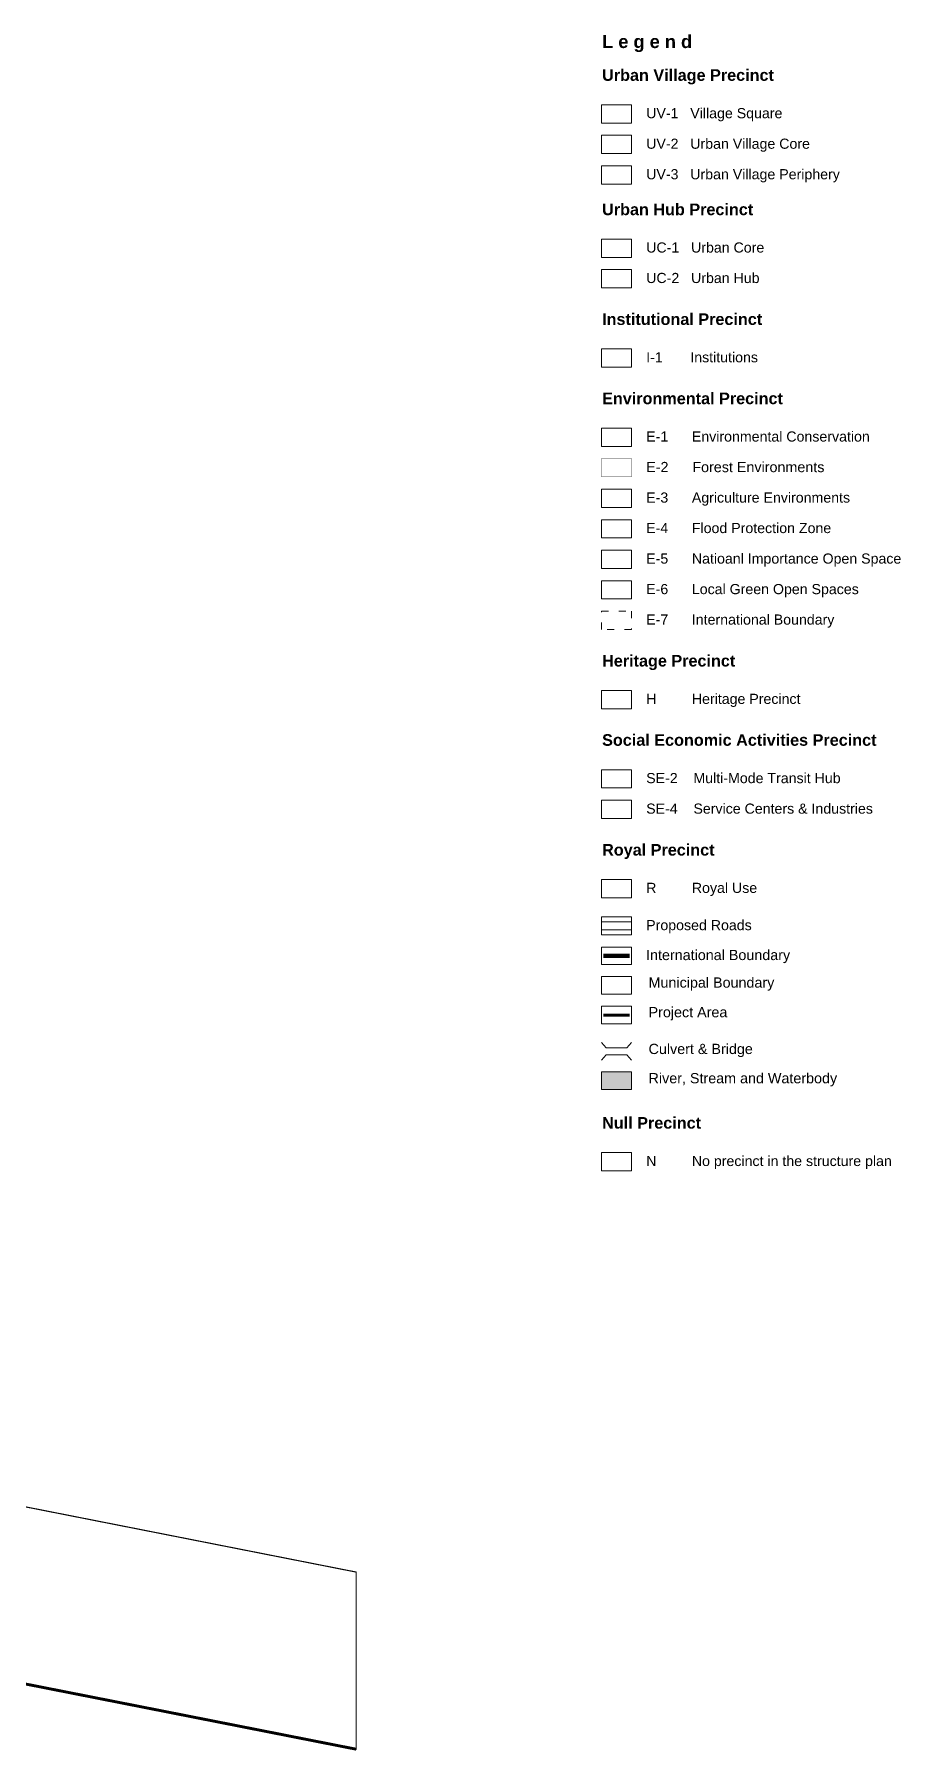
# Model space of a CAD drawing. Header units: inches. Extents: x 175034 to 178872, y 2971410 to 2975180.
# Drawn here: x 177377 to 178872, y 2971410 to 2974373 of the extents above; entities that cross this region are included whole.
import ezdxf
from ezdxf.enums import TextEntityAlignment as Align

# ---------------------------------------------------------------- set-up
doc = ezdxf.new("R2010")
doc.units = ezdxf.units.IN
doc.header["$MEASUREMENT"] = 0
doc.linetypes.add('ACAD_ISO03W100', pattern=[30, 12, -18])
doc.linetypes.add('DASHDOTX2', pattern=[2, 1, -0.5, 0, -0.5])
for name, color, linetype, lineweight in [('Culverts', 6, 'Continuous', 9), ('Legend_bndry', 7, 'Continuous', 5), ('Legend_txt', 7, 'Continuous', 0), ('null_precinct', 210, 'Continuous', 9), ('Pre-e1-river conservation bed', 96, 'Continuous', 13), ('Pre-E2-forest environment', 73, 'Continuous', 13), ('pre-E3-agri', 104, 'Continuous', 13), ('pre-E4-Flood Prone-b', 105, 'Continuous', 13), ('pre-E5-national imp open space', 116, 'Continuous', 13), ('pre-E6-local open space', 62, 'Continuous', 13), ('pre-E7-internatinal buffer', 10, 'ACAD_ISO03W100', 13), ('pre-heritage', 30, 'Continuous', 13), ('pre-institutional', 145, 'Continuous', 13), ('pre-royal', 40, 'Continuous', 13), ('pre-SE2-transit hub', 207, 'Continuous', 13), ('Pre-SE4-Service Industries', 191, 'Continuous', 0), ('pre-UC-1-existing', 20, 'Continuous', 13), ('pre-UC-2-new', 24, 'Continuous', 13), ('pre-uv-1- conv shopping', 1, 'Continuous', 13), ('pre-uv-2-high desity', 31, 'Continuous', 13), ('pre-uv-3-low desity', 41, 'Continuous', 13), ('Project Area', 5, 'DASHDOTX2', 70), ('Roads-Proposed', 1, 'Continuous', 13), ('Waterbody_htch', 141, 'Continuous', 20)]:
    doc.layers.add(name, color=color, linetype=linetype, lineweight=lineweight)
doc.layers.add('International Boundary', color=4, linetype='DASHDOTX2')
doc.styles.add('Ariel', font='arial.ttf')

msp = doc.modelspace()

# ---------------------------------------------------------------- hatches: boundary and pattern name
at = {"layer": 'Waterbody_htch'}
msp.add_hatch(color=256, dxfattribs=at).paths.add_polyline_path([(178408, 2972551.2), (178356.1, 2972551.2), (178356.1, 2972581.4), (178408, 2972581.4)])

# ---------------------------------------------------------------- linework, layer by layer
at = {"layer": 'Culverts', "flags": 128}
for points in [[(178364.3, 2972622.9), (178356.1, 2972631.9)], [(178364.3, 2972610.7), (178356.1, 2972601.7)], [(178364.3, 2972622.9), (178399.8, 2972622.9)], [(178364.3, 2972610.7), (178399.8, 2972610.7)], [(178399.8, 2972622.9), (178408, 2972631.9)], [(178399.8, 2972610.7), (178408, 2972601.7)]]:
    msp.add_lwpolyline(points, dxfattribs=at)
at = {"layer": 'International Boundary', "const_width": 5, "flags": 128}
msp.add_lwpolyline([(175036.7, 2971989.1), (176334.5, 2971727.5), (177932.8, 2971412.1)], dxfattribs=at)
at = {"layer": 'Legend_bndry'}
for points in [[(178356.1, 2972849.3), (178408, 2972849.3), (178408, 2972817.8), (178356.1, 2972817.8)], [(178356.1, 2972766.7), (178408, 2972766.7), (178408, 2972796.9), (178356.1, 2972796.9), (178356.1, 2972766.7)], [(178356.1, 2972715.5), (178408, 2972715.5), (178408, 2972745.8), (178356.1, 2972745.8), (178356.1, 2972715.5)], [(178356.1, 2972664.4), (178408, 2972664.4), (178408, 2972694.7), (178356.1, 2972694.7), (178356.1, 2972664.4)], [(178408, 2972551.2), (178356.1, 2972551.2), (178356.1, 2972581.4), (178408, 2972581.4)]]:
    msp.add_lwpolyline(points, close=True, dxfattribs=at)
at = {"layer": 'null_precinct', "flags": 128}
msp.add_lwpolyline([(178356.1, 2972442.1), (178408, 2972442.1), (178408, 2972410.6), (178356.1, 2972410.6)], close=True, dxfattribs=at)
at = {"layer": 'Pre-e1-river conservation bed'}
msp.add_lwpolyline([(178356.1, 2973692.7), (178408, 2973692.7), (178408, 2973661.2), (178356.1, 2973661.2)], close=True, dxfattribs=at)
at = {"layer": 'Pre-E2-forest environment', "ltscale": 0.1, "const_width": 0.56}
msp.add_lwpolyline([(178408, 2973640.1), (178356.1, 2973640.1), (178356.1, 2973608.6), (178408, 2973608.6)], close=True, dxfattribs=at)
at = {"layer": 'pre-E3-agri'}
msp.add_lwpolyline([(178356.1, 2973587.4), (178408, 2973587.4), (178408, 2973555.9), (178356.1, 2973555.9)], close=True, dxfattribs=at)
at = {"layer": 'pre-E4-Flood Prone-b'}
msp.add_lwpolyline([(178356.1, 2973534.7), (178408, 2973534.7), (178408, 2973503.2), (178356.1, 2973503.2)], close=True, dxfattribs=at)
at = {"layer": 'pre-E5-national imp open space'}
msp.add_lwpolyline([(178356.1, 2973482.1), (178408, 2973482.1), (178408, 2973450.6), (178356.1, 2973450.6)], close=True, dxfattribs=at)
at = {"layer": 'pre-E6-local open space'}
msp.add_lwpolyline([(178356.1, 2973429.4), (178408, 2973429.4), (178408, 2973397.9), (178356.1, 2973397.9)], close=True, dxfattribs=at)
at = {"layer": 'pre-E7-internatinal buffer'}
msp.add_lwpolyline([(178356.1, 2973376.7), (178408, 2973376.7), (178408, 2973345.2), (178356.1, 2973345.2)], close=True, dxfattribs=at)
at = {"layer": 'pre-E7-internatinal buffer', "ltscale": 0.025, "const_width": 7.08}
msp.add_lwpolyline([(178359.6, 2972781.8), (178404.8, 2972781.8)], dxfattribs=at)
at = {"layer": 'pre-E7-internatinal buffer', "ltscale": 0.025, "const_width": 2, "flags": 128}
msp.add_lwpolyline([(177932.8, 2971717.9), (176393.2, 2972021.7), (175082.8, 2972285.8), (175082.8, 2971979.8), (176334.5, 2971727.5), (177932.8, 2971412.1)], close=True, dxfattribs=at)
at = {"layer": 'pre-heritage'}
msp.add_lwpolyline([(178356.1, 2973239.9), (178408, 2973239.9), (178408, 2973208.4), (178356.1, 2973208.4)], close=True, dxfattribs=at)
at = {"layer": 'pre-institutional'}
msp.add_lwpolyline([(178356.1, 2973829.6), (178408, 2973829.6), (178408, 2973798.1), (178356.1, 2973798.1)], close=True, dxfattribs=at)
at = {"layer": 'pre-royal'}
msp.add_lwpolyline([(178356.1, 2972913.5), (178408, 2972913.5), (178408, 2972882), (178356.1, 2972882)], close=True, dxfattribs=at)
at = {"layer": 'pre-SE2-transit hub'}
msp.add_lwpolyline([(178356.1, 2973103), (178408, 2973103), (178408, 2973071.5), (178356.1, 2973071.5)], close=True, dxfattribs=at)
at = {"layer": 'Pre-SE4-Service Industries'}
msp.add_lwpolyline([(178356.1, 2973050.4), (178408, 2973050.4), (178408, 2973018.9), (178356.1, 2973018.9)], close=True, dxfattribs=at)
at = {"layer": 'pre-UC-1-existing'}
msp.add_lwpolyline([(178356.1, 2974019.1), (178408, 2974019.1), (178408, 2973987.6), (178356.1, 2973987.6)], close=True, dxfattribs=at)
at = {"layer": 'pre-UC-2-new'}
msp.add_lwpolyline([(178356.1, 2973966.4), (178408, 2973966.4), (178408, 2973934.9), (178356.1, 2973934.9)], close=True, dxfattribs=at)
at = {"layer": 'pre-uv-1- conv shopping'}
msp.add_lwpolyline([(178356.1, 2974250.9), (178408, 2974250.9), (178408, 2974219.4), (178356.1, 2974219.4)], close=True, dxfattribs=at)
at = {"layer": 'pre-uv-2-high desity'}
msp.add_lwpolyline([(178356.1, 2974198.3), (178408, 2974198.3), (178408, 2974166.8), (178356.1, 2974166.8)], close=True, dxfattribs=at)
at = {"layer": 'pre-uv-3-low desity'}
msp.add_lwpolyline([(178356.1, 2974145.6), (178408, 2974145.6), (178408, 2974114.1), (178356.1, 2974114.1)], close=True, dxfattribs=at)
at = {"layer": 'Project Area', "const_width": 5, "flags": 128}
msp.add_lwpolyline([(178359.6, 2972679.5), (178404.8, 2972679.5)], dxfattribs=at)
at = {"layer": 'Roads-Proposed', "flags": 128}
for points in [[(178408, 2972840.5), (178356.1, 2972840.5)], [(178408, 2972826.5), (178356.1, 2972826.5)]]:
    msp.add_lwpolyline(points, dxfattribs=at)

# ---------------------------------------------------------------- texts
at = {"layer": 'Legend_txt', "style": 'Ariel'}
for s, height, p in [('UV-1   Village Square', 17.5, (178433.3, 2974236.5)), ('UV-2   Urban Village Core', 17.5, (178433.3, 2974183.8)), ('UV-3   Urban Village Periphery', 17.5, (178433.3, 2974131.1)), ('UC-1   Urban Core', 17.5, (178433.3, 2974004.6)), ('UC-2   Urban Hub', 17.5, (178433.3, 2973952)), ('I-1       Institutions', 17.5, (178433.3, 2973815.1)), ('E-1      Environmental Conservation', 17.5, (178433.3, 2973678.3)), ('E-2      Forest Environments', 17.688, (178433.3, 2973625.6)), ('E-3      Agriculture Environments', 17.5, (178433.3, 2973572.9)), ('E-4      Flood Protection Zone', 17.5, (178433.3, 2973520.3)), ('E-5      Natioanl Importance Open Space', 17.5, (178433.3, 2973467.6)), ('E-6      Local Green Open Spaces', 17.5, (178433.3, 2973414.9)), ('E-7      International Boundary', 17.5, (178433.3, 2973362.3)), ('H         Heritage Precinct', 17.5, (178433.3, 2973225.4)), ('SE-2    Multi-Mode Transit Hub', 17.5, (178433.3, 2973088.6)), ('SE-4    Service Centers & Industries', 17.5, (178433.3, 2973035.9)), ('R         Royal Use', 17.5, (178433.3, 2972899.1)), ('Proposed Roads', 17.5, (178433.3, 2972834.8)), ('N         No precinct in the structure plan', 17.5, (178433.3, 2972427.6))]:
    msp.add_text(s, height=height, dxfattribs=at).set_placement(p, align=Align.MIDDLE_LEFT)
at = {"layer": 'Legend_txt', "attachment_point": 1, "line_spacing_factor": 1.5, "style": 'Ariel'}
for s, insert, char_height, width in [('{\\fArial|b1|i0|c0|p34;L e g e n d}', (178357.2, 2974371.4), 22.5, 346.723), ('{\\fArial|b1|i0|c0|p34;Urban Village Precinct}', (178357.2, 2974312.3), 20, 460.44), ('{\\fArial|b1|i0|c0|p34;Urban Hub Precinct}', (178357.2, 2974080.4), 20, 460.44), ('{\\fArial|b1|i0|c0|p34;Institutional Precinct}', (178357.2, 2973890.9), 20, 460.44), ('{\\fArial|b1|i0|c0|p34;Environmental Precinct}', (178357.2, 2973754.1), 20, 460.44), ('{\\fArial|b1|i0|c0|p34;Heritage Precinct}', (178357.2, 2973301.2), 20, 460.44), ('{\\fArial|b1|i0|c0|p34;Social Economic Activities Precinct}', (178357.2, 2973164.4), 20, 536.34), ('{\\fArial|b1|i0|c0|p34;Royal Precinct}', (178357.2, 2972974.8), 20, 460.44), ('International Boundary', (178433.1, 2972792.1), 17.688, 447.657), ('Municipal Boundary', (178437.4, 2972744.5), 17.688, 447.657), ('Project Area', (178437.4, 2972693.4), 17.688, 447.657), ('Culvert & Bridge', (178437.4, 2972629.9), 17.688, 447.657), ('{\\fArial|b0|i0|c0|p34;River, Stream and Waterbody}', (178437.4, 2972579.4), 17.688, 447.657), ('{\\fArial|b1|i0|c0|p34;Null Precinct}', (178357.2, 2972503.4), 20, 460.44)]:
    msp.add_mtext(s, dxfattribs=dict(at, insert=insert, char_height=char_height, width=width))

doc.saveas('drawing.dxf')
